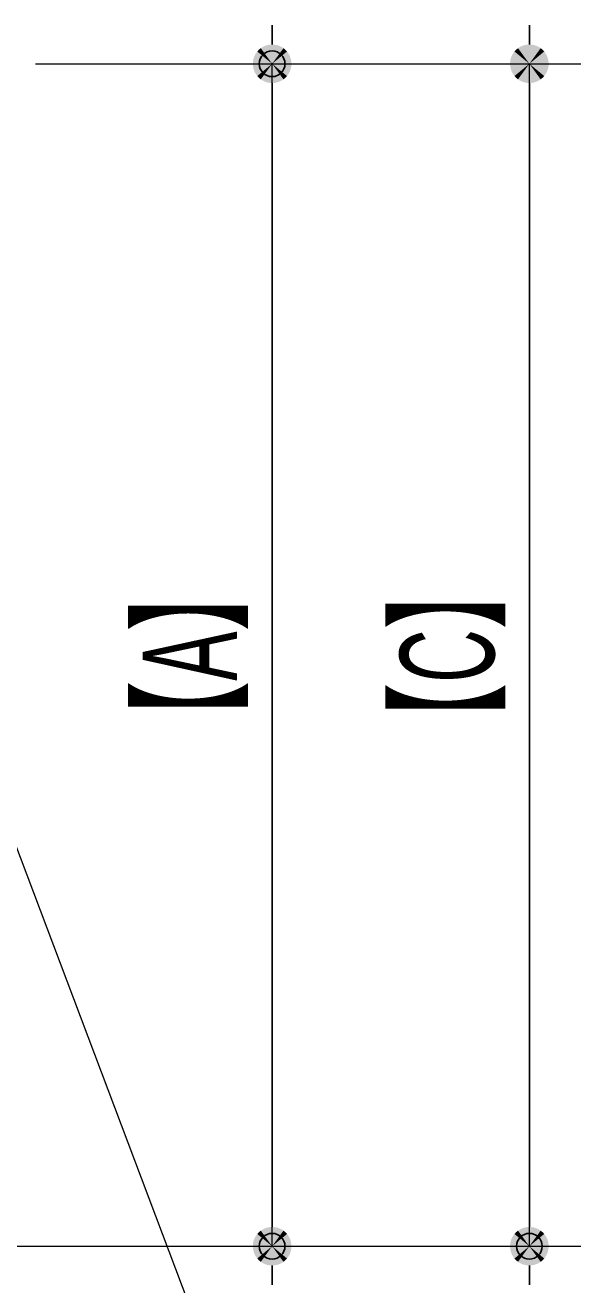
# Model space of a CAD drawing. Units: millimetres, scale not verified. Extents: x -6062 to 6062, y -3045 to 3045.
# Drawn here: x -663.5 to -447.5, y -2035 to -1545 of the extents above; entities that cross this region are included whole.
import ezdxf
from ezdxf.enums import TextEntityAlignment as Align

# ---------------------------------------------------------------- set-up
doc = ezdxf.new("R2010")
doc.units = ezdxf.units.MM
doc.header["$LTSCALE"] = 20
doc.header["$PDMODE"] = 32
doc.header["$PDSIZE"] = 10
for name, color, linetype, lineweight in [('0-3_0', 7, 'Continuous', 25), ('0-5_2寸法-2', 7, 'Continuous', 15), ('0-7_2寸法-3', 7, 'Continuous', 15)]:
    doc.layers.add(name, color=color, linetype=linetype, lineweight=lineweight)
doc.layers.add('0-4_Defpoints', color=7, linetype='Continuous')
doc.styles.add('ＭＳ Ｐゴシック', font='')
doc.styles.get('ＭＳ Ｐゴシック').set_extended_font_data('MS PGothic')

# ---------------------------------------------------------------- blocks, each defined once
blk = doc.blocks.new('_Dot')
at = {"layer": '0-3_0'}
blk.add_line((-10, 0), (-20, 0), dxfattribs=at)
for points in [[(0, 0), (-8.09, 5.88), (-7.29, 6.85)], [(0, 0), (-7.29, 6.85), (-6.37, 7.71)], [(0, 0), (-6.37, 7.71), (-5.36, 8.44)], [(0, 0), (-5.36, 8.44), (-4.26, 9.05)], [(0, 0), (-4.26, 9.05), (-3.09, 9.51)], [(0, 0), (-3.09, 9.51), (-1.87, 9.82)], [(0, 0), (-1.87, 9.82), (-0.63, 9.98)], [(0, 0), (-0.63, 9.98), (0.63, 9.98)], [(0, 0), (0.63, 9.98), (1.87, 9.82)], [(0, 0), (1.87, 9.82), (3.09, 9.51)], [(0, 0), (3.09, 9.51), (4.26, 9.05)], [(0, 0), (4.26, 9.05), (5.36, 8.44)], [(0, 0), (5.36, 8.44), (6.37, 7.71)], [(0, 0), (6.37, 7.71), (7.29, 6.85)], [(0, 0), (7.29, 6.85), (8.09, 5.88)], [(0, 0), (-10, 0), (-9.92, 1.25)], [(0, 0), (-9.92, -1.25), (-10, 0)], [(0, 0), (-9.92, 1.25), (-9.69, 2.49)], [(0, 0), (-9.69, -2.49), (-9.92, -1.25)], [(0, 0), (-9.69, 2.49), (-9.3, 3.68)], [(0, 0), (-9.3, -3.68), (-9.69, -2.49)], [(0, 0), (-9.3, 3.68), (-8.76, 4.82)], [(0, 0), (-8.76, -4.82), (-9.3, -3.68)], [(0, 0), (-8.76, 4.82), (-8.09, 5.88)], [(0, 0), (-8.09, -5.88), (-8.76, -4.82)], [(0, 0), (-7.29, -6.85), (-8.09, -5.88)], [(0, 0), (-6.37, -7.71), (-7.29, -6.85)], [(0, 0), (-5.36, -8.44), (-6.37, -7.71)], [(0, 0), (-4.26, -9.05), (-5.36, -8.44)], [(0, 0), (-3.09, -9.51), (-4.26, -9.05)], [(0, 0), (-1.87, -9.82), (-3.09, -9.51)], [(0, 0), (-0.63, -9.98), (-1.87, -9.82)], [(0, 0), (0.63, -9.98), (-0.63, -9.98)], [(0, 0), (8.09, 5.88), (8.76, 4.82)], [(0, 0), (8.76, 4.82), (9.3, 3.68)], [(0, 0), (9.3, 3.68), (9.69, 2.49)], [(0, 0), (9.69, 2.49), (9.92, 1.25)], [(0, 0), (9.92, 1.25), (10, 0)], [(0, 0), (1.87, -9.82), (0.63, -9.98)], [(0, 0), (3.09, -9.51), (1.87, -9.82)], [(0, 0), (4.26, -9.05), (3.09, -9.51)], [(0, 0), (5.36, -8.44), (4.26, -9.05)], [(0, 0), (6.37, -7.71), (5.36, -8.44)], [(0, 0), (7.29, -6.85), (6.37, -7.71)], [(0, 0), (8.09, -5.88), (7.29, -6.85)], [(0, 0), (8.76, -4.82), (8.09, -5.88)], [(0, 0), (9.3, -3.68), (8.76, -4.82)], [(0, 0), (9.69, -2.49), (9.3, -3.68)], [(0, 0), (9.92, -1.25), (9.69, -2.49)], [(0, 0), (10, 0), (9.92, -1.25)]]:
    blk.add_solid(points, dxfattribs=at)

msp = doc.modelspace()

# ---------------------------------------------------------------- linework, layer by layer
at = {"layer": '0-4_Defpoints'}
for p in [(-567.5, -1560), (-567.5, -1560), (-567.5, -2020), (-567.5, -2020), (-467.5, -2020), (-467.5, -2020)]:
    msp.add_point(p, dxfattribs=at)
at = {"layer": '0-5_2寸法-2'}
for p, q in [((-659.5, -1560), (-547.5, -1560)), ((-659.5, -1560), (-547.5, -1560)), ((-567.5, -2020), (-567.5, -1560)), ((-547.5, -1560), (-447.5, -1560)), ((-547.5, -1560), (-447.5, -1560)), ((-467.5, -2020), (-467.5, -1560)), ((-567.5, -1575.01), (-567.5, -2004.99)), ((-467.5, -1575.01), (-467.5, -2004.99)), ((-697.5, -2020), (-547.5, -2020)), ((-697.5, -2020), (-547.5, -2020)), ((-547.5, -2020), (-447.5, -2020)), ((-547.5, -2020), (-447.5, -2020))]:
    msp.add_line(p, q, dxfattribs=at)
at = {"layer": '0-7_2寸法-3'}
msp.add_lwpolyline([(-905.69, -2420), (-457.5, -2420), (-776.25, -1574.9)], dxfattribs=at)

# ---------------------------------------------------------------- block references
at = {"layer": '0-5_2寸法-2', "xscale": 0.7503418, "yscale": 0.7503418}
for p, rotation in [((-567.5, -1560), 270), ((-467.5, -1560), 270), ((-567.5, -1560), 90), ((-467.5, -1560), 90), ((-567.5, -2020), 270), ((-467.5, -2020), 270), ((-567.5, -2020), 90), ((-467.5, -2020), 90)]:
    msp.add_blockref('_Dot', p, dxfattribs=dict(at, rotation=rotation))

# ---------------------------------------------------------------- texts
at = {"layer": '0-5_2寸法-2', "style": 'ＭＳ Ｐゴシック', "width": 0.6}
for s, p in [('【A】', (-570.13, -1830.05)), ('【C】', (-470.13, -1830.83))]:
    msp.add_text(s, height=36.69, rotation=90, dxfattribs=at).set_placement(p, align=Align.BOTTOM_LEFT)

doc.saveas('drawing.dxf')
